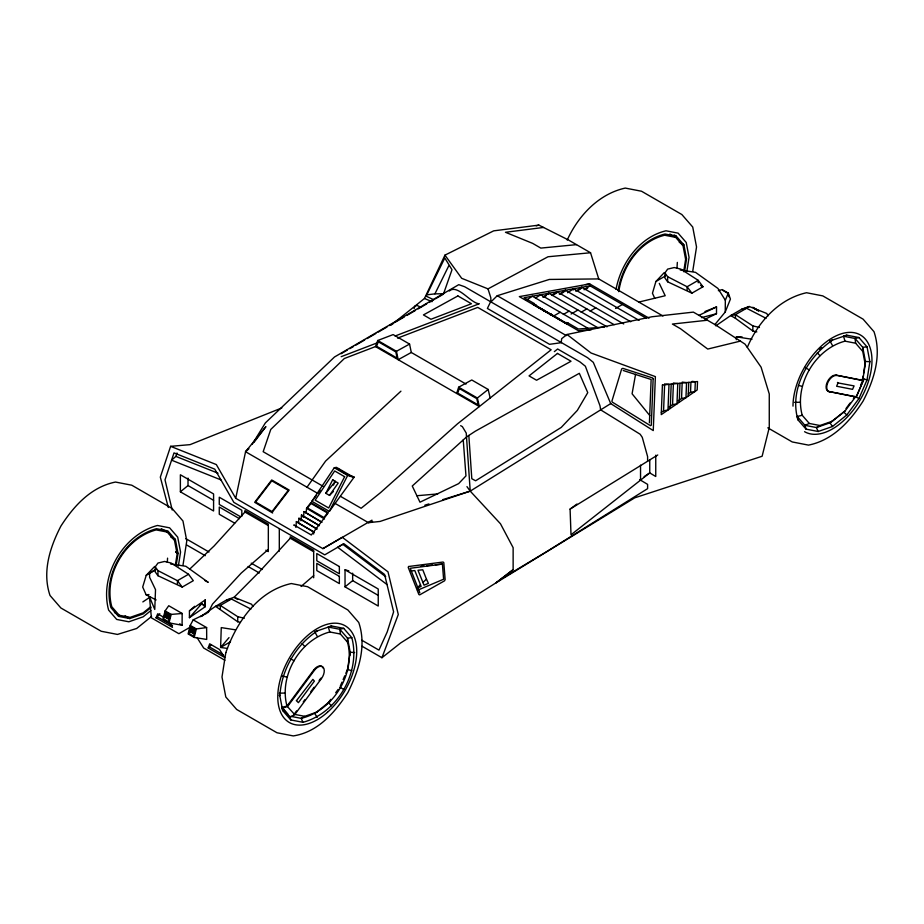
<?xml version="1.0" encoding="UTF-8"?>
<svg xmlns="http://www.w3.org/2000/svg" width="924" height="924" viewBox="0 0 924 924"><rect width="100%" height="100%" fill="white"/><g stroke="black" fill="none" stroke-linecap="round" stroke-linejoin="round"><path stroke-width="1.39" d="M240.356 622.383L237.722 621.76L237.722 616.678L220.316 605.439L215.535 606.34L200.612 616.608L203.141 615.361M189.628 569.196L214.149 545.934L244.952 512.058L244.952 510.614L268.341 524.116L268.318 551.605L265.858 550.184M756.814 331.935L752.864 331L735.469 318.33L735.469 314.68L746.569 308.258L766.031 318.306M752.864 331L752.864 325.906L735.469 314.68L730.688 315.569L715.765 325.849M313.663 577.777L313.663 550.277L290.275 536.775L290.275 538.218L259.205 571.956L234.107 597.274L226.646 599.93L215.535 606.34L237.722 621.76M182.097 625.236L182.167 613.478L168.745 605.728L165.107 610.891L162.89 619.369L168.988 622.891L182.097 625.236L179.649 623.827M204.805 606.34L205.267 599.907L205.22 606.721L189.408 617.694L189.455 610.891L194.618 606.294M705.093 319.196L716.493 313.721L716.539 306.918L704.966 311.538M714.864 324.59L725.248 311.977L725.328 300.231L728.308 293.116L722.198 289.593L718.341 290.679M736.312 339.686L736.405 336.844L742.122 336.937M649.41 422.765L651.131 379.487L623.261 370.512M661.33 412.37L663.571 410.834L664.645 383.841M670.223 408.477L671.194 384.13M672.556 404.666L673.423 382.975L677.777 383.483L676.969 403.846L672.556 404.666L669.195 406.976M679.209 402.31L679.972 383.264M678.181 400.808L681.542 398.498L682.143 383.472M688.195 396.142L688.738 382.397M688.288 393.878L690.528 392.33L690.921 382.628M676.992 268.041L677.338 262.404M167.302 562.312L167.567 558.142M350.011 655.231L350.196 652.229L347.505 638.126L339.813 629.279L328.309 627.049L329.787 631.97L340.413 634.026L347.516 642.203C355.936 673.827 332.975 710.752 301.178 718.352L290.956 716.366M865.234 364.426L865.43 361.423L862.727 347.308L855.046 338.473L843.543 336.232L845.01 341.152L855.636 343.22L862.739 351.397L865.234 364.426L862.739 380.341L860.556 385.377M295.853 527.419L296.385 521.586L314.356 532.293M298.51 522.926L298.926 518.26L316.897 528.967L298.926 518.26M300.947 520.766L301.478 514.934L319.438 525.641L301.975 515.557M321.991 522.314L304.019 511.607L303.488 517.44L301.478 514.934M306.133 512.936L306.56 508.269L310.891 502.598L328.355 512.693L311.319 534.996L293.844 524.913L294.352 525.537M313.64 534.003L313.86 531.67M541.406 308.812L541.938 309.113M543.774 310.903L543.601 310.037M549.041 313.213L544.259 310.961M552.182 315.338L551.72 314.738L564.899 322.603L567.89 323.446L567.683 324.162M561.18 342.457L561.7 338.658L567.013 334.488L651.951 316.759L693.37 312.116L715.557 324.925L745.044 344.144L761.099 367.174L769.265 393.994L769.265 427.569L762.127 456.248L634.765 497.805L496.28 582.663L400.658 642.942L381.935 657.715L362.069 646.246M168.445 614.887L168.053 613.779L167.267 614.194M168.595 614.968C169.843 617.948 170.085 612.774 167.671 615.303C167.44 611.422 164.622 614.599 167.117 614.114M167.579 618.41C166.077 617.96 163.687 615.095 166.297 617.89C167.752 617.971 169.924 620.212 167.66 618.445M175.387 565.026L177.119 554.03L174.532 540.528L167.175 532.051L161.296 528.667M176.276 564.795L178.055 553.499L175.398 539.616L167.833 530.907L156.514 528.713C124.405 537.214 102.241 575.594 110.926 607.657L118.491 616.366L129.81 618.56L143.162 613.917L150.947 607.634M178.367 566.019L180.561 552.044L177.708 537.167L169.612 527.835L157.473 525.479C123.054 534.603 99.295 575.744 108.616 610.106L116.713 619.438L128.852 621.794L143.162 616.816L150.866 610.602M182.964 565.292L186.787 540.944L182.964 520.997L172.107 508.5L131.762 485.204L115.5 482.051C91.106 486.89 73.758 506.063 60.88 526.126C49.931 547.32 42.007 571.933 50.011 595.472L60.88 607.98L101.224 631.265L117.475 634.43L136.66 628.482L151.582 616.447M317.255 711.965L304.712 716.331L294.086 714.264L294.721 714.622L321.425 678.597A9.032 5.221 -60 0 0 323.192 667.336A9.032 5.221 -60 0 0 314.333 670.42L287.618 706.456L282.201 708.246L290.009 717.232L294.721 714.622L286.994 706.086C278.829 675.987 299.642 639.951 329.787 631.97M323.308 668.283A9.032 5.221 -60 0 0 313.698 670.062L286.994 706.086L281.993 707.276L282.698 710.625L290.806 719.946L302.945 722.302C337.364 713.189 361.111 672.048 351.801 637.676L343.693 628.343L331.566 625.987L328.309 627.049M616.019 289.351C620.928 263.444 639.235 237.156 665.973 230.792L678.112 233.148L686.22 242.469L689.061 257.357L686.879 271.333M618.11 290.61C622.025 265.65 639.466 240.182 665.014 234.015L676.333 236.221L683.899 244.918L686.555 258.801L684.569 271.517M618.791 291.672C622.21 266.851 639.339 241.372 664.656 235.227L675.675 237.364L683.032 245.83L685.62 259.344L683.679 271.714M692.723 271.333L696.534 246.974L692.723 227.027L681.854 214.53L641.522 191.233L625.259 188.08C598.556 193.948 578.193 215.939 567.209 240.078M802.217 415.28L797.216 416.47L797.932 419.808L806.04 429.14L818.167 431.496L832.478 426.518L846.788 414.968L858.927 398.602L855.636 396.708L845.01 411.041L832.478 421.159L819.946 425.514L809.32 423.458L802.217 415.28C794.062 385.181 814.864 349.145 845.01 341.152M856.167 397.02L863.975 379.013L856.271 397.066L828.932 391.522A9.032 5.221 -60 0 1 827.165 382.305A9.032 5.221 -60 0 1 836.035 375.156L862.739 380.341L863.143 375.999M863.559 373.342L865.222 362.751M858.927 398.602L867.035 379.914L869.877 361.746L867.035 346.858L858.927 337.537L846.788 335.181L843.543 336.232M635.573 374.301L632.085 393.786L649.838 415.615M371.979 520.166L322.892 548.637L235.724 498.302L245.565 451.732L265.893 426.622L254.077 442.273M190.228 625.398L188.115 633.933L194.213 637.444L206.699 639.443L206.63 627.592L193.197 619.842L190.228 625.398L196.327 628.921L206.63 627.592M195.53 629.336L193.797 636.324L188.9 633.506L190.633 626.518L195.819 629.394M194.213 637.444L196.327 628.921M168.988 622.891L171.206 614.414L182.167 613.478M533.853 304.631L534.06 303.904L535.943 304.989L535.735 305.717M534.014 304.804L534.349 303.592L524.139 297.701L590.055 285.805L646.061 318.133M548.521 294.444L548.856 293.243L607.033 326.83M564.991 291.476L565.338 290.263L623.7 323.954M573.238 289.986L573.573 288.785L630.711 321.76M565.811 323.077L566.008 322.361M567.844 324.336L568.179 323.123L578.389 329.025L604.308 327.038M581.473 288.496L581.82 287.295L639.131 320.385M664.31 272.545L655.901 281.508L652.448 293.278L654.804 298.394M154.701 566.435L146.235 575.282L142.689 587.04L146.154 594.813L156.11 599.942M456.629 393.439L458.651 387.214L471.76 379.983L488.184 389.466L490.159 398.001M281.808 407.946L190.078 444.64L170.617 446.338L160.326 477.131L168.318 507.484M220.928 479.879L171.587 460.187L175.883 456.387L177.015 452.991M208.2 647.978L209.679 643.82L219.519 649.503L224.636 657.461L208.2 647.978L211.088 644.825M414.079 308.593L414.968 306.11L424.463 298.487L444.952 255.14L493.693 230.85L538.865 225.11L568.352 239.94L590.54 252.749L598.729 278.921L662.958 315.996M443.335 294.375L451.998 269.727L444.791 257.969L426.461 295.507L426.403 296.315L433.864 299.792M323.007 486.255L263.167 451.709L270.767 429.441L344.352 358.512L375.479 346.581L377.731 340.494L393.139 334.592L409.563 344.075L411.296 352.471L466.008 384.061M191.903 630.387L190.922 630.722L190.829 629.325L193.047 631.519L192.966 630.122L191.973 630.445M191.453 632.178L190.471 632.513L190.379 631.115L192.608 633.298L192.515 631.912L191.534 632.235M381.935 657.715L398.29 614.506L387.988 571.829L342.284 537.294L322.892 548.637M725.248 311.977L730.422 299.087L728.308 293.116M169.658 622.857L172.488 627.361L156.064 617.867L157.692 613.802L163.848 617.359M532.594 304.088L534.349 303.592M533.806 304.793L566.424 323.619L568.179 323.123M317.255 636.324L314.749 631.762L317.255 630.965C295.622 645.322 281.474 669.831 279.857 695.737L279.233 695.379M340.367 685.908L342.007 682.108M343.104 679.579L344.756 675.779M345.853 673.25L347.505 669.45L350.196 652.229L354.654 652.552M747.32 347.355C757.992 322.049 778.897 298.879 806.525 292.735L822.776 295.888L863.12 319.173L873.989 331.681C881.993 355.232 874.069 379.845 863.12 401.028C850.242 421.101 832.894 440.263 808.5 445.114L792.238 441.949L767.786 427.835M539.142 307.784L539.766 307.796M546.407 311.781L546.996 312.035M490.621 301.721L487.387 308.443L549.537 344.317L561.503 342.654M427.673 294.744L434.915 293.855L448.66 266.043M208.235 612.52L212.497 604.123L241.164 573.134L268.318 549.433M325.826 493.301L332.663 479.879L338.184 483.079L329.464 495.403L325.826 493.301L335.285 481.462L332.663 479.879M333.425 485.123L335.285 481.462M329.36 511.376L347.655 475.444L353.915 477.442L329.36 511.376L311.896 501.293L334.292 467.729L336.452 467.359L353.915 477.442M252.171 444.352L265.373 422.903L334.488 356.999L458.754 284.673L464.622 286.717L587.514 357.669L593.3 362.347L610.718 403.603L653.256 430.584L655.382 376.622L591.048 353.003L567.013 334.488M307.011 487.202L325.594 461.088L400.924 391.175M320.074 490.378L317.868 493.474L245.565 451.732L248.648 448.729M155.244 566.828L157.969 563.039L164.553 561.457L171.136 563.039L188.531 574.266L193.312 580.688L182.213 587.098L157.969 575.721L155.244 571.921L155.244 566.828L157.969 570.628L177.431 580.676L182.213 587.098M664.934 272.915L667.648 269.115L674.231 267.544L680.815 269.115L698.209 280.342L702.991 286.763L691.891 293.174L667.648 281.797L664.934 277.997L664.934 272.915L667.648 276.703L687.11 286.752L691.891 293.174M294.929 713.132L296.592 710.879M303.268 701.882L304.943 699.63M310.787 691.741L314.125 687.237M319.127 680.48L320.801 678.228L321.425 678.597M330.78 699.364L328.309 702.69L314.749 713.64L317.255 717.324M335.712 692.711L338.172 689.385M846.003 408.558L850.115 403.014M853.395 398.579L855.046 396.361M272.141 512.381L289.177 490.067L271.714 479.983L254.666 502.298L272.638 513.005M311.896 501.293L316.389 495.403M156.064 617.867L159.829 613.709M229.025 637.606L220.605 647.47L227.5 648.429M189.408 617.694L201.825 603.603L205.22 606.721L204.701 606.248M449.33 291.002C457.426 283.576 470.94 303.649 479.267 303.753L395.079 336.024M329.464 495.403L333.46 491.418M598.729 278.921L549.341 279.441L497.251 295.715L490.956 301.917L490.806 297.724L487.999 288.877L461.688 278.309L444.952 255.14M420.397 584.834L416.77 588.253L421.136 586.405L414.807 570.582L411.215 570.94M422.822 582.559L426.449 579.14L422.776 569.785L417.994 570.258L424.047 585.181L428.413 583.333L426.449 579.14M245.565 451.732L248.775 448.833M301.051 586.497L313.675 575.617M180.376 491.811L180.376 474.774L213.583 493.947L213.583 510.984L180.376 491.811L188.011 485.562L188.011 478.089M345.033 586.867L345.033 569.831L378.239 589.004L378.239 606.04L345.033 586.867L352.656 580.619L352.656 573.157M150.739 606.721L143.162 612.843L130.168 617.359L119.15 615.222L114.46 612.508M819.542 349.376L821.621 347.69M845.01 411.041L829.971 422.822L816.4 427.546L804.908 425.306L797.216 416.47M391.36 324.901L414.968 306.11L417.094 305.463L420.94 307.253M513.132 569.669L496.28 582.663L513.132 569.669L513.132 547.666L500.485 523.793L470.224 491.129L466.955 486.625M375.479 346.581L479.348 406.548L477.373 398.013L488.184 389.466M554.342 351.617L557.646 349.006L579.902 361.85L585.377 366.239L599.999 405.786L600.658 409.863L640.159 434.245L642.272 437.341L647.609 456.618L647.609 461.226M199.561 605.382L201.825 603.603L204.296 605.878M649.745 460.129L649.745 472.915L571.009 534.8L570.085 509.101L576.934 504.042M189.455 610.891L205.267 599.907M142.839 601.928L149.884 597.216M832.478 421.159L829.971 422.822L832.478 426.518M526.38 300.161L532.386 296.211L587.941 328.286M535.816 297.886L540.621 294.733L597.481 327.558M542.85 297.193L548.856 293.243M552.298 294.918L557.103 291.753L614.102 324.659M559.332 294.213L565.338 290.263M567.567 292.735L573.573 288.785M575.814 291.245L581.82 287.295M584.049 289.755L590.055 285.805M644.12 476.622L649.745 472.915L655.751 476.507L655.751 455.197M746.892 308.027L749.26 306.502L766.735 313.467L768.133 315.777M610.718 403.603L470.224 491.129L380.087 521.436L368.457 522.684L335.331 503.557M570.085 509.101L657.749 454.978M502.055 578.459L546.696 551.628L647.609 488.657L647.609 484.372L639.616 479.591M655.901 281.508L665.534 275.86M341.083 353.73L347.285 350.115M349.769 348.671L353.499 346.512M355.971 345.068L364.668 340.009M367.14 338.565L375.825 333.506M378.309 332.062L386.994 327.004M389.478 325.56L393.208 323.4M395.68 321.956L404.366 316.897M406.849 315.454L415.534 310.395M418.018 308.951L426.703 303.892M429.186 302.448L432.906 300.288M435.389 298.845L442.839 294.502M550.889 314.172L551.074 314.68M550.207 314.726L550.981 313.675L549.861 313.813M554.458 315.558L560.163 312.254M563.351 314.449L569.057 311.145M557.911 318.214L558.177 318.491M571.101 313.998L577.95 310.037M581.138 312.22L586.844 308.928M590.032 311.111L595.737 307.819M155.578 569.507L149.607 572.961L149.607 577.304L155.521 589.651L154.758 609.447L149.445 596.731L151.397 617.833L178.875 633.702L189.639 627.488M615.569 308.443L622.418 304.481M188.531 574.266L177.431 580.676L177.431 584.338M250.878 609.078L231.416 599.029L220.316 605.439L220.316 609.101M743.069 309.217L749.26 306.502L741.787 309.159L730.688 315.569L735.469 318.33M230.526 641.741L220.605 647.47L221.263 627.604L235.401 629.822M304.712 716.331L301.178 718.352L302.945 722.302M819.946 425.514L816.4 427.546L818.167 431.496M146.235 575.282L155.879 569.785M329.787 701.847L328.309 702.69L331.566 705.774M377.731 340.494L396.454 351.293L409.563 344.075M411.296 352.471L398.186 359.702L396.454 351.293M543.889 297.008L546.199 295.726M552.125 295.518L556.756 292.966M560.36 294.028L563.836 292.111M577.997 290.413L580.318 289.143M585.25 289.512L587.652 288.196M487.999 288.877L548.013 256.757L590.54 252.749M468.838 435.447L471.806 478.724L475.617 480.78L561.249 427.419L577.338 410.406L587.756 392.631L579.336 373.319L475.294 431.219L466.516 436.971L412.266 486.012L419.981 502.206L458.639 483.622L465.962 475.895L463.236 439.928M698.798 315.431L716.539 306.918M193.197 619.842L207.068 613.189M417.521 590.251L443.612 579.221L442.411 564.09L435.331 564.795M809.32 423.458L804.908 425.306L806.04 429.14M341.187 356.676L377.558 342.735M397.563 338.126L477.743 307.403L551.154 349.78L457.496 423.827L380.411 492.746L361.134 508.269L340.471 496.338M832.478 345.518L829.971 340.956L846.788 335.181M316.1 631.288L331.566 625.987M829.971 340.956L832.478 340.159C807.622 357.091 789.131 389.466 797.932 419.808M368.457 522.684L372.591 521.402M424.844 505.197L428.967 503.927M442.723 499.653L470.224 491.129L466.239 433.067L462.37 426.645L460.66 425.664M545.53 311.122L546.084 311.7M536.197 225.86L538.865 225.11M701.489 317.625L716.493 313.721M740.39 341.106L707.738 349.064L680.526 328.748L672.395 324.058L707.426 320.224M858.927 337.537L855.046 338.473L855.636 343.22M343.693 628.343L339.813 629.279L340.413 634.026M638.715 302.102L665.199 295.726L659.286 283.379M741.787 309.159L746.569 308.258M226.646 599.93L231.416 599.029M690.528 392.33L694.929 391.522L695.322 381.751L692.064 381.369M681.542 398.498L685.954 397.69L686.555 382.617L682.201 382.109M663.571 410.834L667.983 410.013L668.999 384.349L665.742 383.968M649.018 318.168L589.697 283.922L519.346 296.616L578.401 330.7L591.268 329.718M535.169 305.174L535.943 304.989M338.634 468.618L337.399 468.838L348.14 475.028L354.319 477.015M585.481 284.592L589.697 283.922M442.411 564.09L410.244 568.272L419.819 592.677L418.664 592.642M543.52 227.443L505.474 232.282L532.686 243.393L540.817 248.094L576.495 244.641M566.424 323.619L567.89 323.446M867.035 346.858L862.727 347.308L862.739 351.397M351.801 637.676L347.505 638.126L347.516 642.203M421.159 566.216L423.989 565.927M426.83 565.65L432.49 565.084M146.142 594.813L148.96 594.571M416.851 495.738L437.768 493.924M837.548 382.836L854.076 385.909L852.575 389.351L836.613 386.244L838.103 382.802L837.479 382.444M794.524 402.356L799.722 402.252M279.291 693.173L284.5 693.058M434.915 293.855L443.266 293.763M865.43 361.423L869.877 361.746L869.253 361.388M680.226 270.004L695.529 272.361L717.913 288.415L725.328 300.231M170.547 563.929L185.851 566.285L208.235 582.339L204.597 580.353M736.405 336.844L751.974 339.27M836.035 375.156L863.363 380.7L861.076 379.371M828.932 391.522L855.636 396.708M167.175 532.051L156.156 529.914C124.902 538.195 103.338 575.548 111.792 606.745L119.15 615.222M752.864 325.906L759.447 327.477M798.463 385.435L802.217 386.336M237.722 616.678L244.294 618.248M281.993 675.941L286.994 677.142M345.033 569.831L348.845 570.87M862.727 378.644L867.035 379.914M351.801 670.72L347.505 669.45L347.516 671.147M193.74 632.374C195.068 627.743 192.365 637.202 193.694 632.559M170.617 446.338L216.332 464.576L235.724 498.302M175.883 456.387L218.041 473.215M424.463 298.487L432.062 301.663M543.035 310.06L542.388 309.378L544.698 310.579M553.672 315.869L554.134 316.435M125.964 616.62L129.81 618.56L125.11 615.846M674.012 234.869L676.333 236.221M669.854 234.003L675.675 237.364M679.244 242.227L683.899 244.918L681.496 243.347M752.794 307.253L758.893 310.776M722.995 290.483L727.893 293.312L729.186 296.985M753.591 308.142L758.489 310.972M700.6 285.377L702.991 286.763M804.908 367.417L809.32 369.97M536.601 305.925L541.591 308.882M532.721 303.8L566.551 323.331M497.251 295.715L566.32 335.585M458.651 387.214L477.373 398.013M334.292 467.729L347.655 475.444M306.56 508.269L324.532 518.988M320.743 521.598L304.019 511.607M298.14 522.926L313.109 531.577M244.952 512.058L268.341 525.56M290.275 538.218L313.663 551.72M188.011 485.562L213.583 500.323M352.656 580.619L378.228 595.379M240.633 516.793L219.265 504.458L219.265 497.228L241.822 510.244L241.822 516.273M239.443 518.676L219.265 507.022L219.265 514.264L234.696 523.169M251.224 563.155L262.208 569.496M248.117 566.504L259.344 572.995M185.77 538.6L208.986 551.998M361.85 640.251L378.956 650.126L387.202 631.97L393.612 611.838L384.592 574.474L343.844 543.682L324.751 554.85L233.864 502.379L214.761 469.161L174.012 452.899L165.003 479.856L172.199 510.025M186.613 544.952L205.243 555.705M170.697 536.902L175.398 539.616L172.984 538.034M175.699 552.136L178.055 553.499L175.652 551.975M313.698 670.062L314.333 670.42M290.783 658.858L294.086 660.776M339.813 687.179L343.693 689.419M165.107 610.891L171.206 614.414M157.265 616.782L172.522 625.583M209.413 646.881L223.493 655.012M296.281 700.565L298.406 702.644L314.379 681.104L312.878 679.383L296.662 700.427M224.902 660.267L203.661 648.013L196.985 637.514M237.711 599.491L234.107 597.274L251.582 604.238L252.98 606.537M385.735 576.738L342.816 544.317L337.687 547.285L387.029 584.569M843.543 411.873L846.788 414.968M817.29 352.829L819.946 355.636M302.067 643.647L304.712 646.442M283.703 709.239L287.965 714.16M296.385 521.586L296.893 522.21M289.674 716.123L290.806 719.946M279.568 694.582L282.698 710.625M640.54 465.165L640.551 480.145M698.209 282.779L698.209 280.342L687.11 286.752L687.11 290.413M667.648 276.703L667.648 281.797M279.302 528.609L279.302 551.178M157.969 570.628L157.969 575.721M829.556 391.88A9.032 5.221 -60 0 1 827.789 382.663A9.032 5.221 -60 0 1 836.659 375.514M793 406.133A55.844 32.236 -60 0 1 842.7 333.402A55.844 32.236 -60 0 1 866.677 386.394A55.844 32.236 -60 0 1 804.561 431.693M653.141 378.759L651.281 425.306L650.508 425.698L612.254 402.09L611.896 401.178L621.679 368.895L622.799 368.341L652.54 377.916L653.141 378.759M662.416 385.008L661.238 414.633L697.181 389.974L697.516 381.531L662.416 385.008M191.106 627.962C191.615 631.173 193.162 626.287 191.106 627.962M192.446 628.736C192.943 631.947 194.502 627.049 192.446 628.736M193.774 629.51C194.283 632.709 195.83 627.823 193.774 629.51M165.454 615.118C166.667 615.858 168.145 616.747 169.369 617.394C168.168 616.666 166.678 615.765 165.454 615.118M225.803 652.667L221.991 677.026L225.803 696.973L236.671 709.47L277.004 732.767L293.266 735.92C317.948 732.189 334.996 712.381 347.886 692.561C358.547 671.032 366.874 646.28 358.755 622.487L347.886 609.99L307.553 586.694L291.291 583.541C257.819 590.898 236.567 622.118 225.803 652.667M165.512 612.011L163.698 618.953L168.595 621.771L170.409 614.83L165.512 612.011M459.24 388.507L457.75 393.127L478.228 404.943L476.772 398.625L459.24 388.507M378.297 341.776L376.634 346.292L397.112 358.119L395.83 351.894L378.297 341.776M408.593 566.516L408.223 567.405L418.861 594.525L419.646 594.894L444.583 580.792L445.137 579.567L443.797 562.543L443.07 562.035L408.593 566.516M344.629 476.692L328.701 507.992L315.176 500.184L334.684 470.951L344.629 476.692M271.795 480.827L255.59 502.032L272.06 511.538L288.253 490.332L271.795 480.827M310.972 503.453L307.484 508.004L323.943 517.521L327.431 512.959L310.972 503.453M557.472 353.43L529.048 375.895L536.567 380.238L571.02 361.249L557.472 353.43M457.888 295.934L423.435 314.922L430.954 319.265L471.425 303.753L457.888 295.934M339.351 566.551L316.793 553.534L316.793 560.764L339.351 573.792L339.351 566.551M339.351 576.357L316.793 563.34L316.793 570.57L339.351 583.587L339.351 576.357M327.466 712.289A55.844 32.236 -60 0 0 345.172 625.791A55.844 32.236 -60 0 0 279.117 684.361A55.844 32.236 -60 0 0 327.466 712.289"/></g></svg>
